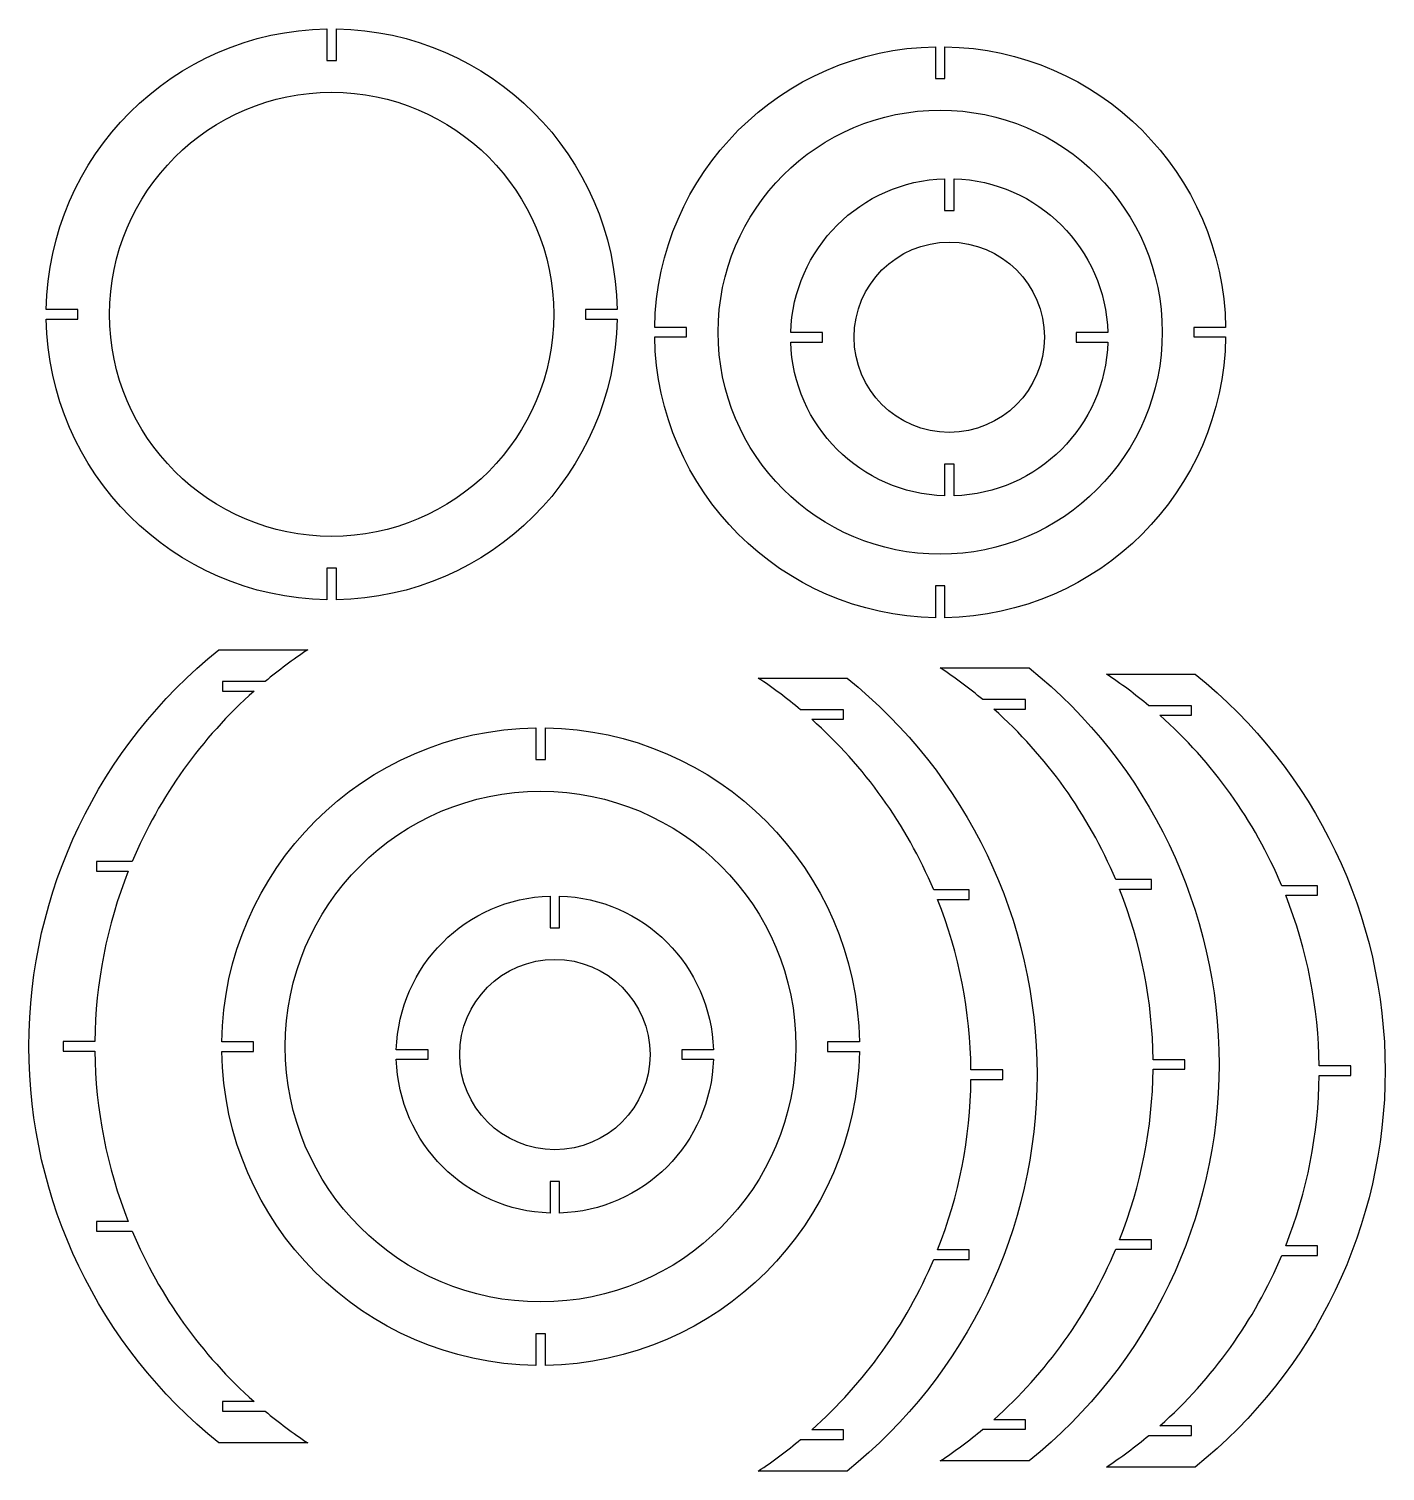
# Model space of a CAD drawing. Header units: millimetres. Extents: x 20 to 448, y -479 to -25.
import ezdxf

# ---------------------------------------------------------------- set-up
doc = ezdxf.new("R2010")
doc.units = ezdxf.units.MM
doc.layers.get('0').update_dxf_attribs({"linetype": 'CONTINUOUS'})

msp = doc.modelspace()

# ---------------------------------------------------------------- linework, layer by layer
for points in [[(116.99, -204.73), (116.99, -194.73), (113.99, -194.73), (113.99, -204.73, -0.404483), (25.5, -116.24), (35.5, -116.24), (35.5, -113.24), (25.5, -113.24, -0.404483), (113.99, -24.75), (113.99, -34.75), (116.99, -34.75), (116.99, -24.75, -0.404483), (205.48, -113.24), (195.48, -113.24), (195.48, -116.24), (205.48, -116.24, -0.404483)], [(308.8, -210.37), (308.8, -200.37), (305.8, -200.37), (305.8, -210.37, -0.404483), (217.31, -121.88), (227.31, -121.88), (227.31, -118.88), (217.31, -118.88, -0.404483), (305.8, -30.4), (305.8, -40.4), (308.8, -40.4), (308.8, -30.4, -0.404483), (397.29, -118.88), (387.29, -118.88), (387.29, -121.88), (397.29, -121.88, -0.404483)], [(311.67, -171.96), (311.67, -161.96), (308.67, -161.96), (308.67, -171.96, -0.396745), (260.2, -123.48), (270.2, -123.48), (270.2, -120.48), (260.2, -120.48, -0.396745), (308.67, -72.01), (308.67, -82.01), (311.67, -82.01), (311.67, -72.01, -0.396745), (360.15, -120.48), (350.15, -120.48), (350.15, -123.48), (360.15, -123.48, -0.396745)], [(40.82, -343.99), (30.82, -343.99), (30.82, -346.99), (40.82, -346.99, 0.092068), (51.36, -400.74), (41.36, -400.74), (41.36, -403.74), (52.59, -403.74, 0.111523), (91.04, -457.49), (81.04, -457.49), (81.04, -460.49), (94.51, -460.49, 0.027881), (107.91, -470.49), (79.91, -470.49, -0.479127), (79.91, -220.49), (107.91, -220.49, 0.027881), (94.51, -230.49), (81.04, -230.49), (81.04, -233.49), (91.04, -233.49, 0.111523), (52.59, -287.24), (41.36, -287.24), (41.36, -290.24), (51.36, -290.24, 0.092068)], [(384.41, -349.69), (374.41, -349.69, 0.092068), (363.87, -295.94), (373.87, -295.94), (373.87, -292.94), (362.64, -292.94, 0.111523), (324.19, -239.19), (334.19, -239.19), (334.19, -236.19), (320.72, -236.19, 0.027881), (307.33, -226.19), (335.33, -226.19, -0.479127), (335.33, -476.19), (307.33, -476.19, 0.027881), (320.72, -466.19), (334.19, -466.19), (334.19, -463.19), (324.19, -463.19, 0.111523), (362.64, -409.44), (373.87, -409.44), (373.87, -406.44), (363.87, -406.44, 0.092068), (374.41, -352.69), (384.41, -352.69)], [(327.01, -352.9), (317.01, -352.9, 0.092068), (306.47, -299.15), (316.47, -299.15), (316.47, -296.15), (305.25, -296.15, 0.111523), (266.79, -242.4), (276.79, -242.4), (276.79, -239.4), (263.32, -239.4, 0.027881), (249.93, -229.4), (277.93, -229.4, -0.479127), (277.93, -479.4), (249.93, -479.4, 0.027881), (263.32, -469.4), (276.79, -469.4), (276.79, -466.4), (266.79, -466.4, 0.111523), (305.25, -412.65), (316.47, -412.65), (316.47, -409.65), (306.47, -409.65, 0.092068), (317.01, -355.9), (327.01, -355.9)], [(436.76, -351.63), (426.76, -351.63, 0.092068), (416.23, -297.88), (426.23, -297.88), (426.23, -294.88), (415, -294.88, 0.111523), (376.55, -241.13), (386.55, -241.13), (386.55, -238.13), (373.07, -238.13, 0.027881), (359.68, -228.13), (387.68, -228.13, -0.479127), (387.68, -478.13), (359.68, -478.13, 0.027881), (373.07, -468.13), (386.55, -468.13), (386.55, -465.13), (376.55, -465.13, 0.111523), (415, -411.38), (426.23, -411.38), (426.23, -408.38), (416.23, -408.38, 0.092068), (426.76, -354.63), (436.76, -354.63)], [(182.84, -446.06), (182.84, -436.06), (179.84, -436.06), (179.84, -446.06, -0.405497), (80.85, -347.07), (90.85, -347.07), (90.85, -344.07), (80.85, -344.07, -0.405497), (179.84, -245.08), (179.84, -255.08), (182.84, -255.08), (182.84, -245.08, -0.405497), (281.83, -344.07), (271.83, -344.07), (271.83, -347.07), (281.83, -347.07, -0.405497)], [(187.33, -398.05), (187.33, -388.05), (184.33, -388.05), (184.33, -398.05, -0.396745), (135.85, -349.58), (145.85, -349.58), (145.85, -346.58), (135.85, -346.58, -0.396745), (184.33, -298.1), (184.33, -308.1), (187.33, -308.1), (187.33, -298.1, -0.396745), (235.81, -346.58), (225.81, -346.58), (225.81, -349.58), (235.81, -349.58, -0.396745)]]:
    msp.add_lwpolyline(points, format="xyb", close=True)
for centre, radius in [((115.49, -114.74), 70), ((307.3, -120.38), 70), ((310.17, -121.98), 30), ((181.34, -345.57), 80.5), ((185.83, -348.08), 30)]:
    msp.add_circle(centre, radius)

doc.saveas('drawing.dxf')
